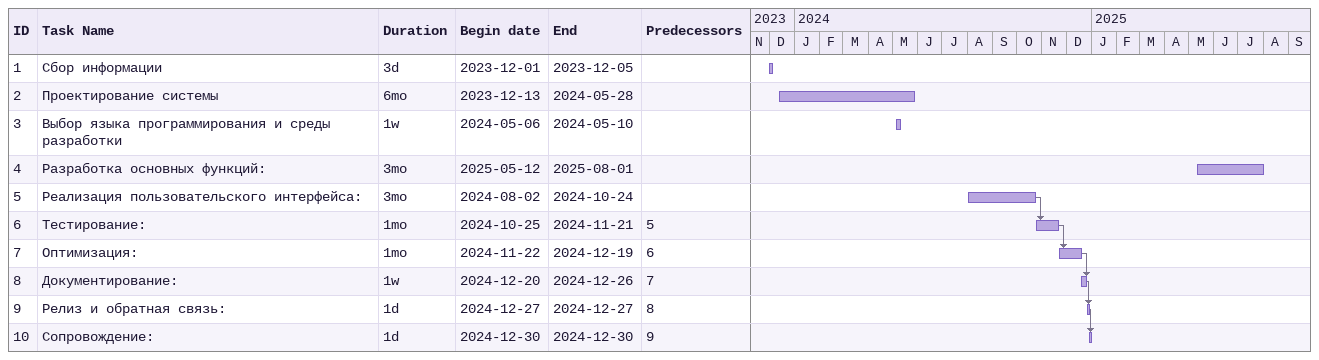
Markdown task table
| ID | Task | Duration | Start | Finish | Predecessors |
|---|---|---|---|---|---|
| 1 | Сбор информации | 3d | 2023-12-01 | 2023-12-05 |  |
| 2 | Проектирование системы | 6mo | 2023-12-13 | 2024-05-28 |  |
| 3 | Выбор языка программирования и среды разработки | 1w | 2024-05-06 | 2024-05-10 |  |
| 4 | Разработка основных функций: | 3mo | 2025-05-12 | 2025-08-01 |  |
| 5 | Реализация пользовательского интерфейса: | 3mo | 2024-08-02 | 2024-10-24 |  |
| 6 | Тестирование: | 1mo | 2024-10-25 | 2024-11-21 | 5 |
| 7 | Оптимизация: | 1mo | 2024-11-22 | 2024-12-19 | 6 |
| 8 | Документирование: | 1w | 2024-12-20 | 2024-12-26 | 7 |
| 9 | Релиз и обратная связь: | 1d | 2024-12-27 | 2024-12-27 | 8 |
| 10 | Сопровождение: | 1d | 2024-12-30 | 2024-12-30 | 9 |
